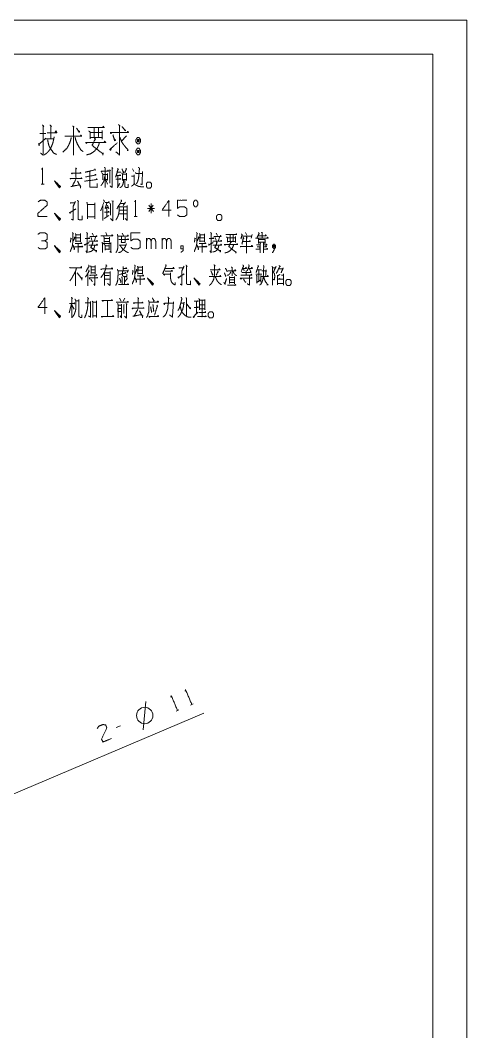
# Model space of a CAD drawing. Header units: millimetres. Extents: x 0 to 420, y 0 to 297.
# Drawn here: x 354.4 to 420, y 148.5 to 297 of the extents above; entities that cross this region are included whole.
import ezdxf

# ---------------------------------------------------------------- set-up
doc = ezdxf.new("R2010")
doc.units = ezdxf.units.MM
doc.layers.add('101', color=7, linetype='Continuous', true_color=0xffffff)

msp = doc.modelspace()

# ---------------------------------------------------------------- linework, layer by layer
at = {"layer": '101', "color": 133, "linetype": 'Continuous', "lineweight": 18}
for p, q in [((420, 297), (0, 297)), ((420, 0), (420, 297)), ((415, 292), (25, 292)), ((415, 5), (415, 292))]:
    msp.add_line(p, q, dxfattribs=at)
at = {"layer": '101', "color": 72, "linetype": 'Continuous', "lineweight": 18}
for p, q in [((357.3, 280.38), (358.21, 280.38)), ((358.21, 279.59), (359.35, 279.59)), ((367.54, 275.04), (367.68, 274.89)), ((367.59, 274.94), (367.59, 273.07)), ((367.88, 275.39), (368.02, 275.24)), ((370.91, 275.17), (371.12, 274.77)), ((366.59, 274.34), (367.26, 274.37)), ((366.94, 273.72), (367.26, 272.94)), ((370.77, 274.09), (371.09, 274.09)), ((357.52, 272.94), (357.94, 272.94)), ((367.91, 270.51), (368.16, 270.43)), ((369.91, 270.28), (369.57, 269.81)), ((366.59, 269.78), (366.59, 267.61)), ((367.15, 269.41), (367.15, 268.13)), ((367.28, 269.83), (367.45, 269.33)), ((369.02, 269.11), (370.12, 269.11)), ((369.13, 270.08), (369.82, 270.08)), ((374.16, 269.38), (373.15, 269.38)), ((373.33, 269.86), (374, 268.91)), ((373.98, 269.86), (373.33, 268.91)), ((373.65, 268.66), (373.65, 270.08)), ((366.78, 267.88), (367.44, 268.31)), ((368.99, 268.56), (370.1, 268.56)), ((371.18, 268.18), (371.6, 268.18)), ((367.03, 265.82), (367.17, 265.47)), ((387.53, 265.84), (387.69, 265.47)), ((364.84, 265.12), (364.98, 264.69)), ((365.02, 265.74), (365.18, 265.39)), ((365.48, 265.14), (365.34, 264.64)), ((366.78, 264.54), (367.58, 264.54)), ((366.83, 264.97), (367.54, 264.97)), ((367.54, 265.14), (367.54, 264.37)), ((369.39, 265.74), (369.62, 265.39)), ((372.99, 263.42), (372.99, 264.99)), ((375.27, 263.42), (375.27, 264.99)), ((383.05, 265.12), (383.19, 264.69)), ((383.23, 265.74), (383.39, 265.39)), ((383.69, 265.14), (383.55, 264.64)), ((388.49, 265.52), (388.33, 265.02)), ((366.53, 264.22), (367.77, 264.22)), ((366.91, 263.87), (367.45, 263.87)), ((366.91, 263.39), (367.45, 263.39)), ((367.49, 264.07), (367.49, 263.29)), ((368.97, 263.99), (369.98, 263.99)), ((362.55, 260.08), (362.55, 258.03)), ((362.81, 259.91), (363.48, 259.03)), ((364.88, 260.78), (365.46, 260.78)), ((364.88, 260.36), (365.46, 260.36)), ((364.88, 259.93), (365.46, 259.93)), ((365.46, 260.98), (365.46, 259.78)), ((387.23, 260.51), (387.34, 260.21)), ((387.61, 260.21), (387.61, 259.58)), ((388.1, 260.51), (388.26, 260.18)), ((363.54, 259.21), (363.47, 258.83)), ((364.35, 259.78), (364.35, 258.03)), ((365.42, 259.58), (365.42, 258.13)), ((366.85, 259.53), (367.52, 259.53)), ((366.87, 259.01), (367.54, 259.01)), ((392.72, 258.98), (393.06, 258.98)), ((365.42, 258.08), (365.23, 258.31)), ((367.24, 255.87), (367.24, 253.52)), ((367.24, 255.84), (367.24, 253.52)), ((369.02, 256.22), (369.27, 255.77)), ((369.78, 256.22), (369.57, 255.77)), ((378.04, 255.44), (378.46, 255.44)), ((380.32, 255.72), (380.32, 253.89)), ((361.95, 255.37), (361.61, 254.02)), ((362.02, 255.17), (362.35, 254.59)), ((380.76, 255.24), (381.54, 255.24)), ((369.11, 253.59), (369.29, 253.32)), ((372.48, 192.83), (372.9, 196.97)), ((379.44, 196.47), (379.83, 196.64)), ((377.35, 195.58), (377.74, 195.75)), ((369.15, 193.42), (368.53, 193.16))]:
    msp.add_line(p, q, dxfattribs=at)
at = {"layer": '101', "color": 22, "linetype": 'Continuous', "lineweight": 18}
msp.add_line((350.11, 182.01), (381.4, 195.25), dxfattribs=at)
at = {"layer": '101', "color": 72, "linetype": 'Continuous', "lineweight": 18}
msp.add_circle((372.72, 194.93), 1.2, dxfattribs=at)
for points, knots in [([(357.7, 281.62), (357.91, 281.39), (357.81, 281.54), (357.81, 277.19), (357.44, 277.49)], [0, 0, 0.058118, 0.092648, 0.910296, 1, 1]), ([(358.42, 280.49), (359.82, 280.49), (359.69, 280.76), (359.56, 280.53)], [0, 0, 0.716779, 0.866782, 1, 1]), ([(358.82, 281.62), (359.05, 281.39), (358.92, 281.47), (358.92, 279.63)], [0, 0, 0.141491, 0.207199, 1, 1]), ([(362.12, 281.47), (362.36, 281.36), (362.26, 281.39), (362.26, 277.16), (362.26, 279.97), (360.98, 279.97), (363.48, 279.97), (363.34, 280.16), (363.29, 279.97)], [0, 0, 0.022712, 0.032398, 0.397208, 0.639338, 0.748898, 0.963454, 0.983224, 1, 1]), ([(362.73, 281.17), (363.11, 280.53), (363.18, 280.68), (363, 280.76)], [0, 0, 0.665998, 0.819289, 1, 1]), ([(364.37, 281.24), (366.78, 281.24), (366.65, 281.43), (366.49, 281.24)], [0, 0, 0.83535, 0.914861, 1, 1]), ([(364.5, 280.76), (364.72, 280.57), (364.72, 279.59), (364.72, 279.78), (366.49, 279.78), (366.49, 279.52), (366.49, 280.83), (366.49, 280.53), (364.64, 280.53), (365.3, 280.53), (365.3, 281.21), (365.3, 279.78), (365.96, 279.78), (365.96, 281.17)], [0, 0, 0.024061, 0.106929, 0.122865, 0.273835, 0.296145, 0.407696, 0.433195, 0.590926, 0.647257, 0.704627, 0.825741, 0.882075, 1, 1]), ([(367.89, 280.49), (367.76, 280.34), (367.68, 280.53), (370.33, 280.53), (370.25, 280.72), (370.15, 280.53)], [0, 0, 0.057613, 0.116234, 0.87937, 0.937996, 1, 1]), ([(368.87, 281.69), (369.09, 281.43), (369.01, 281.58), (369.01, 277.23), (368.5, 277.68)], [0, 0, 0.060994, 0.09168, 0.877914, 1, 1]), ([(369.4, 281.39), (369.88, 280.76), (369.91, 280.87), (369.7, 280.91)], [0, 0, 0.706379, 0.80892, 1, 1]), ([(357.15, 278.92), (357.22, 278.58), (357.17, 278.77), (358.21, 279.67)], [0, 0, 0.181317, 0.283209, 1, 1]), ([(359.43, 279.86), (359.32, 279.33), (359.21, 278.92), (359.08, 278.58), (358.92, 278.21), (358.66, 277.83), (358.39, 277.53), (357.97, 277.23)], [0, 0, 0.172181, 0.309106, 0.425674, 0.556623, 0.704264, 0.832969, 1, 1]), ([(358.47, 279.44), (358.52, 279.18), (358.58, 278.88), (358.68, 278.54), (358.84, 278.21), (359.35, 277.49), (359.77, 277.31)], [0, 0, 0.101602, 0.217186, 0.35141, 0.492967, 0.824037, 1, 1]), ([(361.94, 279.78), (361.81, 279.26), (361.57, 278.66), (361.3, 278.21), (360.72, 277.64)], [0, 0, 0.214887, 0.471142, 0.678416, 1, 1]), ([(362.5, 279.82), (362.6, 279.41), (362.81, 278.88), (363.08, 278.39), (363.37, 277.94), (363.69, 277.72)], [0, 0, 0.172226, 0.40119, 0.625584, 0.842425, 1, 1]), ([(364.29, 279.07), (364.16, 278.92), (364.03, 279.07), (367, 279.07), (366.84, 279.26), (366.71, 278.99)], [0, 0, 0.051206, 0.102404, 0.86189, 0.924783, 1, 1]), ([(365.35, 279.67), (365.54, 279.52), (365.46, 279.59), (365.01, 278.62), (366.6, 277.38), (366.65, 277.49), (366.55, 277.19)], [0, 0, 0.061498, 0.089673, 0.366507, 0.885946, 0.917995, 1, 1]), ([(368.05, 280.16), (368.32, 279.29), (368.45, 279.41), (368.26, 279.59)], [0, 0, 0.673372, 0.803126, 1, 1]), ([(370.04, 280.01), (369.32, 279.26), (369.06, 279.82), (369.32, 279.18), (369.56, 278.81), (369.83, 278.47), (370.28, 277.94), (370.33, 277.94), (370.15, 277.87)], [0, 0, 0.248755, 0.397954, 0.563612, 0.670259, 0.773231, 0.939249, 0.951975, 1, 1]), ([(371.89, 279.78), (371.65, 279.78), (371.44, 279.48), (371.44, 279.14), (371.65, 278.84), (371.89, 278.84), (372.1, 279.14), (372.1, 279.48), (371.89, 279.78)], [0, 0, 0.090998, 0.231133, 0.359864, 0.5, 0.590998, 0.731133, 0.859864, 1, 1]), ([(371.89, 279.14), (371.89, 279.48), (371.65, 279.48)], [0, 0, 0.585863, 1, 1]), ([(371.65, 279.14), (371.89, 279.14), (371.65, 279.48), (371.65, 279.14)], [0, 0, 0.241134, 0.658878, 1, 1]), ([(366.04, 278.96), (365.96, 278.66), (365.72, 278.17), (365.22, 277.68), (364.74, 277.38), (364.16, 277.23)], [0, 0, 0.114099, 0.31364, 0.571361, 0.778585, 1, 1]), ([(367.84, 278.24), (367.71, 277.91), (367.57, 278.02), (368.71, 278.99)], [0, 0, 0.178048, 0.263427, 1, 1]), ([(372.1, 277.87), (371.89, 278.21), (371.65, 278.21), (371.44, 277.87), (371.44, 277.57), (371.65, 277.23), (371.89, 277.23), (372.1, 277.57), (372.1, 277.87)], [0, 0, 0.149207, 0.238507, 0.387714, 0.5, 0.649207, 0.738507, 0.887714, 1, 1]), ([(371.89, 277.87), (371.65, 277.87), (371.89, 277.57), (371.89, 277.87)], [0, 0, 0.258801, 0.674582, 1, 1]), ([(371.65, 277.87), (371.65, 277.57), (371.89, 277.57)], [0, 0, 0.557014, 1, 1]), ([(357.59, 275.12), (357.73, 275.32), (357.73, 272.94)], [0, 0, 0.093484, 1, 1]), ([(362.6, 275.34), (362.72, 275.17), (362.63, 275.24), (362.63, 273.77), (361.77, 273.77), (363.52, 273.77), (363.43, 273.87), (363.32, 273.74)], [0, 0, 0.045421, 0.069987, 0.382582, 0.566134, 0.936979, 0.965261, 1, 1]), ([(365.39, 275.17), (365.48, 274.99), (365.42, 275.04), (363.99, 274.69), (364.65, 274.84), (364.65, 272.64), (364.68, 272.49), (364.77, 272.47), (365.72, 272.47), (365.72, 273.04)], [0, 0, 0.030685, 0.042092, 0.272771, 0.377786, 0.722121, 0.74624, 0.760617, 0.910002, 1, 1]), ([(366.46, 274.82), (366.41, 274.69), (366.32, 274.84), (367.4, 274.84), (367.33, 274.99), (367.28, 274.84)], [0, 0, 0.079267, 0.180895, 0.810308, 0.907125, 1, 1]), ([(366.83, 275.42), (366.91, 275.29), (366.91, 272.44)], [0, 0, 0.047969, 1, 1]), ([(367.95, 275.29), (367.95, 272.44), (367.63, 272.69)], [0, 0, 0.875685, 1, 1]), ([(368.74, 275.24), (368.88, 275.07), (368.81, 275.14), (368.44, 273.94), (368.69, 274.69), (369.22, 274.69)], [0, 0, 0.077468, 0.112955, 0.545474, 0.817418, 1, 1]), ([(369.39, 275.17), (369.62, 274.59), (369.68, 274.67), (369.54, 274.84)], [0, 0, 0.66153, 0.759653, 1, 1]), ([(369.98, 275.27), (370.07, 275.12), (370.03, 275.19), (369.82, 274.67)], [0, 0, 0.21148, 0.31219, 1, 1]), ([(371.81, 275.42), (371.95, 275.27), (371.92, 274.92), (371.88, 274.44), (371.81, 273.77), (371.67, 273.27), (371.51, 272.99)], [0, 0, 0.080841, 0.218779, 0.405547, 0.671676, 0.875424, 1, 1]), ([(372.39, 274.77), (372.34, 272.89), (372.08, 272.94)], [0, 0, 0.874253, 1, 1]), ([(359.6, 273.22), (360.2, 272.59), (360.06, 272.59), (359.46, 273.44), (360.2, 272.37), (360.36, 272.59), (359.46, 273.44)], [0, 0, 0.178025, 0.207055, 0.420794, 0.689031, 0.745609, 1, 1]), ([(361.89, 273.74), (361.82, 273.67), (361.77, 273.77)], [0, 0, 0.476558, 1, 1]), ([(362.6, 273.62), (362.05, 272.59), (361.89, 272.59), (363.15, 272.84), (362.86, 273.37), (363.31, 272.54), (363.32, 272.69), (363.29, 272.37)], [0, 0, 0.252061, 0.28656, 0.564067, 0.693391, 0.896349, 0.929101, 1, 1]), ([(362.12, 274.54), (362.03, 274.44), (361.98, 274.54), (363.36, 274.54), (363.27, 274.67), (363.2, 274.54)], [0, 0, 0.06942, 0.128308, 0.845615, 0.925275, 1, 1]), ([(363.9, 273.37), (365.74, 273.62), (365.67, 273.74), (365.57, 273.62)], [0, 0, 0.857805, 0.924206, 1, 1]), ([(364.01, 273.99), (365.58, 274.29), (365.48, 274.37), (365.35, 274.24)], [0, 0, 0.83968, 0.90778, 1, 1]), ([(366.87, 274.12), (366.8, 273.74), (366.76, 273.52), (366.69, 273.32), (366.52, 273.02), (366.43, 272.89), (366.29, 272.72)], [0, 0, 0.246559, 0.393713, 0.530773, 0.755733, 0.854643, 1, 1]), ([(366.46, 274.57), (366.57, 274.42), (366.57, 273.59)], [0, 0, 0.182116, 1, 1]), ([(367.26, 274.49), (367.26, 273.52), (367.1, 273.67)], [0, 0, 0.816823, 1, 1]), ([(368.47, 273.67), (369.22, 273.67), (369.11, 273.77), (369.02, 273.64)], [0, 0, 0.71297, 0.852957, 1, 1]), ([(368.56, 274.19), (369.2, 274.19), (369.11, 274.32), (369.04, 274.19)], [0, 0, 0.682009, 0.846089, 1, 1]), ([(368.79, 274.17), (368.79, 272.64), (368.7, 272.42), (369.06, 273.04)], [0, 0, 0.613734, 0.71102, 1, 1]), ([(369.61, 273.54), (369.61, 273.27), (369.54, 272.99), (369.43, 272.72), (369.31, 272.54), (369.08, 272.42)], [0, 0, 0.20682, 0.42038, 0.64206, 0.803258, 1, 1]), ([(369.36, 274.59), (369.45, 274.44), (369.45, 273.49), (369.45, 273.62), (370.03, 273.62), (370.03, 273.49), (370.03, 274.54), (370.03, 274.42), (369.43, 274.42)], [0, 0, 0.046633, 0.3011, 0.334582, 0.490821, 0.524302, 0.805551, 0.839033, 1, 1]), ([(369.8, 273.54), (369.8, 272.59), (369.87, 272.49), (370.01, 272.44), (370.28, 272.44), (370.28, 272.92)], [0, 0, 0.484059, 0.546452, 0.622866, 0.757976, 1, 1]), ([(371.16, 274.32), (371.16, 273.07), (371.14, 272.92), (371, 272.79), (370.8, 272.64)], [0, 0, 0.681076, 0.763373, 0.866198, 1, 1]), ([(371.35, 274.67), (371.46, 274.49), (372.38, 274.49)], [0, 0, 0.182106, 1, 1]), ([(371.21, 273.04), (371.33, 272.84), (371.51, 272.77), (371.71, 272.67), (371.88, 272.59), (372.08, 272.57), (372.32, 272.54), (372.57, 272.54)], [0, 0, 0.153715, 0.279194, 0.422093, 0.547602, 0.675722, 0.838259, 1, 1]), ([(372.96, 272.59), (372.96, 273.02), (373.12, 273.22), (373.56, 273.22), (373.72, 273.02), (373.72, 272.59), (373.56, 272.37), (373.12, 272.37), (372.96, 272.59)], [0, 0, 0.152006, 0.243399, 0.401445, 0.492847, 0.644854, 0.743408, 0.901454, 1, 1]), ([(357.06, 270.33), (357.37, 270.56), (358.06, 270.56), (358.4, 270.33), (358.4, 269.86), (357.04, 268.66), (357.06, 268.18), (358.4, 268.18)], [0, 0, 0.069695, 0.19298, 0.265275, 0.350227, 0.674741, 0.759751, 1, 1]), ([(362.56, 270.41), (362.23, 269.71), (362.23, 267.66), (361.98, 267.78)], [0, 0, 0.250162, 0.91068, 1, 1]), ([(362.85, 270.58), (363.02, 270.38), (362.94, 270.43), (362.94, 267.91), (362.95, 267.78), (363.11, 267.71), (363.52, 267.71), (363.52, 268.28)], [0, 0, 0.063903, 0.088215, 0.692697, 0.722919, 0.765024, 0.862342, 1, 1]), ([(364.24, 270.28), (364.31, 269.96), (364.31, 267.83), (364.31, 268.16), (365.41, 268.16), (365.41, 267.83), (365.41, 270.18), (365.41, 269.93), (364.33, 269.93)], [0, 0, 0.042197, 0.311812, 0.353047, 0.492087, 0.533322, 0.831484, 0.863205, 1, 1]), ([(366.25, 269.01), (366.8, 270.43), (366.71, 270.58), (366.69, 270.61)], [0, 0, 0.881767, 0.982315, 1, 1]), ([(366.92, 270.23), (367.52, 270.23), (367.45, 270.36), (367.36, 270.23)], [0, 0, 0.66949, 0.829474, 1, 1]), ([(368.04, 270.43), (368.04, 267.58), (367.7, 267.88)], [0, 0, 0.863559, 1, 1]), ([(369.27, 270.63), (369.32, 270.43), (368.62, 269.31)], [0, 0, 0.134742, 1, 1]), ([(371.25, 270.36), (371.39, 270.56), (371.39, 268.18)], [0, 0, 0.093492, 1, 1]), ([(376.61, 269.13), (375.27, 269.13), (376.28, 270.56), (376.28, 268.18)], [0, 0, 0.24587, 0.565296, 1, 1]), ([(377.53, 268.41), (377.86, 268.18), (378.55, 268.18), (378.89, 268.41), (378.89, 269.36), (378.55, 269.61), (377.86, 269.61), (377.53, 269.38), (377.53, 270.56), (378.89, 270.56)], [0, 0, 0.062231, 0.168346, 0.230572, 0.376816, 0.441262, 0.547377, 0.609608, 0.790488, 1, 1]), ([(380.09, 269.61), (380.32, 269.61), (380.53, 269.93), (380.53, 270.26), (380.32, 270.58), (380.09, 270.58), (379.86, 270.26), (379.86, 269.93), (380.09, 269.61)], [0, 0, 0.085693, 0.230399, 0.351586, 0.496292, 0.581985, 0.730399, 0.851586, 1, 1]), ([(361.66, 268.83), (361.8, 268.63), (361.73, 268.73), (362.6, 269.31)], [0, 0, 0.174086, 0.261144, 1, 1]), ([(361.91, 270.23), (361.87, 270.13), (361.79, 270.18), (362.53, 270.18)], [0, 0, 0.111652, 0.218549, 1, 1]), ([(366.83, 268.83), (367.51, 268.83), (367.4, 268.98), (367.33, 268.83)], [0, 0, 0.657714, 0.837599, 1, 1]), ([(367.17, 270.18), (366.91, 269.36), (367.36, 269.56)], [0, 0, 0.633556, 1, 1]), ([(367.59, 270.13), (367.7, 270.03), (367.7, 268.36)], [0, 0, 0.080053, 1, 1]), ([(368.85, 269.78), (368.97, 269.61), (368.97, 269.11), (368.95, 268.88), (368.93, 268.73), (368.88, 268.51), (368.81, 268.28), (368.72, 268.06), (368.63, 267.91), (368.49, 267.68)], [0, 0, 0.095695, 0.318947, 0.419719, 0.487151, 0.590367, 0.695672, 0.803617, 0.881349, 1, 1]), ([(368.99, 269.61), (370.15, 269.61), (370.15, 269.81), (370.15, 267.61), (369.87, 267.88)], [0, 0, 0.294508, 0.345002, 0.900412, 1, 1]), ([(369.52, 269.58), (369.61, 269.61), (369.61, 267.68)], [0, 0, 0.045543, 1, 1]), ([(359.6, 268.46), (360.2, 267.83), (360.06, 267.83), (359.46, 268.68), (360.2, 267.61), (360.36, 267.83), (359.46, 268.68)], [0, 0, 0.178025, 0.207055, 0.420794, 0.689031, 0.745609, 1, 1]), ([(383.28, 267.83), (383.28, 268.26), (383.44, 268.46), (383.88, 268.46), (384.04, 268.26), (384.04, 267.83), (383.88, 267.61), (383.44, 267.61), (383.28, 267.83)], [0, 0, 0.152004, 0.243404, 0.401447, 0.492848, 0.644851, 0.743404, 0.901447, 1, 1]), ([(362.12, 265.82), (362.25, 265.64), (362.19, 265.72), (362.14, 264.14), (362.07, 263.74), (361.91, 263.37), (361.79, 263.04)], [0, 0, 0.070423, 0.100605, 0.618414, 0.751883, 0.885732, 1, 1]), ([(364.19, 265.84), (364.35, 265.64), (364.26, 265.72), (364.26, 262.89), (364.08, 263.14)], [0, 0, 0.072957, 0.106042, 0.912582, 1, 1]), ([(370.7, 263.64), (371.03, 263.42), (371.72, 263.42), (372.06, 263.64), (372.06, 264.59), (371.72, 264.84), (371.03, 264.84), (370.7, 264.62), (370.7, 265.79), (372.06, 265.79)], [0, 0, 0.062231, 0.168346, 0.230572, 0.376816, 0.441262, 0.547377, 0.609608, 0.790488, 1, 1]), ([(380.33, 265.82), (380.46, 265.64), (380.4, 265.72), (380.35, 264.14), (380.28, 263.74), (380.12, 263.37), (380, 263.04)], [0, 0, 0.070423, 0.100605, 0.618416, 0.751887, 0.885731, 1, 1]), ([(382.4, 265.84), (382.56, 265.64), (382.47, 265.72), (382.47, 262.89), (382.29, 263.14)], [0, 0, 0.072957, 0.106051, 0.912589, 1, 1]), ([(389.44, 265.82), (389.55, 265.62), (389.51, 265.72), (389.23, 265.12)], [0, 0, 0.227358, 0.333874, 1, 1]), ([(389.88, 265.87), (390.02, 265.72), (389.95, 265.82), (389.95, 265.07)], [0, 0, 0.191112, 0.304654, 1, 1]), ([(358.06, 264.62), (358.4, 264.84), (358.4, 265.57), (358.06, 265.79), (357.37, 265.79), (357.04, 265.57)], [0, 0, 0.153873, 0.429854, 0.583727, 0.846127, 1, 1]), ([(357.06, 263.64), (357.37, 263.42), (358.06, 263.42), (358.4, 263.64), (358.4, 264.37), (358.06, 264.62), (357.55, 264.62)], [0, 0, 0.124125, 0.343695, 0.472452, 0.703386, 0.836738, 1, 1]), ([(361.82, 265.02), (361.96, 264.92), (361.89, 264.97), (361.8, 264.42)], [0, 0, 0.212004, 0.318014, 1, 1]), ([(362.37, 265.19), (362.49, 265.07), (362.46, 265.12), (362.23, 264.59)], [0, 0, 0.217096, 0.292673, 1, 1]), ([(362.49, 264.22), (363.48, 264.22), (363.39, 264.34), (363.31, 264.24)], [0, 0, 0.775498, 0.895442, 1, 1]), ([(362.56, 265.67), (362.62, 265.52), (362.62, 264.47), (362.62, 264.57), (363.29, 264.57), (363.29, 264.47), (363.29, 265.67), (363.29, 265.49), (362.63, 265.49), (362.63, 265.07), (363.27, 265.07)], [0, 0, 0.030767, 0.23382, 0.253156, 0.383048, 0.402384, 0.634447, 0.668289, 0.79476, 0.876951, 1, 1]), ([(363.89, 264.14), (363.94, 263.94), (363.92, 264.02), (364.58, 264.37)], [0, 0, 0.201732, 0.276852, 1, 1]), ([(363.99, 264.97), (364.65, 264.97), (364.56, 265.07), (364.49, 264.97)], [0, 0, 0.718773, 0.865416, 1, 1]), ([(364.52, 264.57), (365.81, 264.57), (365.72, 264.67), (365.64, 264.57)], [0, 0, 0.828595, 0.914307, 1, 1]), ([(364.65, 265.27), (365.71, 265.27), (365.65, 265.39), (365.58, 265.27)], [0, 0, 0.79149, 0.892828, 1, 1]), ([(365.02, 264.44), (365.12, 264.34), (364.81, 263.64), (365.6, 263.12), (365.64, 263.24), (365.6, 262.94)], [0, 0, 0.063381, 0.397728, 0.812149, 0.868641, 1, 1]), ([(366.29, 265.37), (368.02, 265.37), (367.93, 265.52), (367.86, 265.37)], [0, 0, 0.835959, 0.919978, 1, 1]), ([(366.45, 264.44), (366.5, 264.29), (366.5, 262.92)], [0, 0, 0.103714, 1, 1]), ([(366.71, 265.24), (366.78, 265.04), (366.78, 264.37)], [0, 0, 0.239107, 1, 1]), ([(367.77, 264.37), (367.77, 262.89), (367.61, 263.04)], [0, 0, 0.8709, 1, 1]), ([(368.79, 265.29), (368.79, 263.74), (368.78, 263.62), (368.69, 263.24), (368.62, 263.07), (368.49, 262.89)], [0, 0, 0.628904, 0.680132, 0.836451, 0.913039, 1, 1]), ([(368.7, 265.54), (368.78, 265.29), (370.3, 265.29), (370.26, 265.49), (370.19, 265.37)], [0, 0, 0.12218, 0.836963, 0.932473, 1, 1]), ([(368.9, 264.79), (370.37, 264.79), (370.28, 264.92), (370.19, 264.79)], [0, 0, 0.827327, 0.913657, 1, 1]), ([(369.29, 265.19), (369.29, 264.37), (369.87, 264.37), (369.87, 265.17)], [0, 0, 0.373596, 0.63773, 1, 1]), ([(372.99, 264.52), (373.05, 264.79), (373.22, 264.97), (373.42, 264.97), (373.59, 264.79), (373.66, 264.52), (373.66, 263.42)], [0, 0, 0.118877, 0.224466, 0.306994, 0.41257, 0.533094, 1, 1]), ([(373.66, 264.52), (373.72, 264.79), (373.89, 264.97), (374.11, 264.97), (374.26, 264.79), (374.34, 264.52), (374.34, 263.42)], [0, 0, 0.118606, 0.22394, 0.313771, 0.413919, 0.53417, 1, 1]), ([(375.27, 264.52), (375.32, 264.79), (375.5, 264.97), (375.69, 264.97), (375.87, 264.79), (375.94, 264.52), (375.94, 263.42)], [0, 0, 0.11888, 0.224456, 0.306984, 0.412572, 0.533096, 1, 1]), ([(375.94, 264.52), (375.99, 264.79), (376.17, 264.97), (376.38, 264.97), (376.54, 264.79), (376.61, 264.52), (376.61, 263.42)], [0, 0, 0.118603, 0.223949, 0.313763, 0.413923, 0.534169, 1, 1]), ([(380.03, 265.02), (380.18, 264.92), (380.1, 264.97), (380.02, 264.42)], [0, 0, 0.212003, 0.318011, 1, 1]), ([(380.58, 265.19), (380.71, 265.07), (380.67, 265.12), (380.44, 264.59)], [0, 0, 0.217072, 0.292654, 1, 1]), ([(380.71, 264.22), (381.7, 264.22), (381.61, 264.34), (381.52, 264.24)], [0, 0, 0.775505, 0.895445, 1, 1]), ([(380.78, 265.67), (380.83, 265.52), (380.83, 264.47), (380.83, 264.57), (381.5, 264.57), (381.5, 264.47), (381.5, 265.67), (381.5, 265.49), (380.85, 265.49), (380.85, 265.07), (381.48, 265.07)], [0, 0, 0.030767, 0.23382, 0.253156, 0.383048, 0.402384, 0.634447, 0.668289, 0.79476, 0.876951, 1, 1]), ([(382.1, 264.14), (382.15, 263.94), (382.13, 264.02), (382.79, 264.37)], [0, 0, 0.201732, 0.276852, 1, 1]), ([(382.2, 264.97), (382.86, 264.97), (382.77, 265.07), (382.7, 264.97)], [0, 0, 0.718754, 0.865393, 1, 1]), ([(382.73, 264.57), (384.02, 264.57), (383.94, 264.67), (383.85, 264.57)], [0, 0, 0.828585, 0.914293, 1, 1]), ([(382.86, 265.27), (383.92, 265.27), (383.87, 265.39), (383.79, 265.27)], [0, 0, 0.79149, 0.892828, 1, 1]), ([(383.23, 264.44), (383.34, 264.34), (383.02, 263.64), (383.81, 263.12), (383.85, 263.24), (383.81, 262.94)], [0, 0, 0.063382, 0.397734, 0.812146, 0.868639, 1, 1]), ([(384.64, 265.52), (386.25, 265.52), (386.16, 265.64), (386.05, 265.52)], [0, 0, 0.835345, 0.914861, 1, 1]), ([(384.73, 265.19), (384.87, 265.07), (384.87, 264.42), (384.87, 264.54), (386.05, 264.54), (386.05, 264.37), (386.05, 265.24), (386.05, 265.04), (384.82, 265.04), (385.26, 265.04), (385.26, 265.49), (385.26, 264.54), (385.7, 264.54), (385.7, 265.47)], [0, 0, 0.024065, 0.106929, 0.122865, 0.273837, 0.296147, 0.407696, 0.433192, 0.590926, 0.647262, 0.704631, 0.825743, 0.882074, 1, 1]), ([(385.29, 264.47), (385.42, 264.37), (385.36, 264.42), (385.06, 263.77), (386.12, 262.94), (386.16, 263.02), (386.09, 262.82)], [0, 0, 0.061493, 0.089662, 0.366501, 0.885931, 0.91799, 1, 1]), ([(386.93, 265.62), (387.02, 265.52), (386.85, 264.92), (386.99, 265.32), (388.4, 265.32)], [0, 0, 0.051388, 0.292215, 0.455562, 1, 1]), ([(387.16, 265.17), (387.27, 264.89), (387.2, 265.02), (387, 264.14), (387.09, 264.54), (388.22, 264.54), (388.15, 264.67), (388.1, 264.54)], [0, 0, 0.093423, 0.13894, 0.423049, 0.552894, 0.911444, 0.956961, 1, 1]), ([(387.64, 265.24), (387.76, 265.02), (387.68, 265.12), (387.68, 262.82)], [0, 0, 0.095449, 0.14505, 1, 1]), ([(388.98, 265.02), (390.84, 265.02), (390.77, 265.17), (390.64, 265.04)], [0, 0, 0.844507, 0.919967, 1, 1]), ([(389.35, 264.94), (389.44, 264.84), (389.44, 264.24), (389.44, 264.44), (390.38, 264.44), (390.38, 264.24), (390.38, 264.79), (389.42, 264.79)], [0, 0, 0.03733, 0.205175, 0.261122, 0.52319, 0.579136, 0.732994, 1, 1]), ([(389.42, 265.37), (390.55, 265.37), (390.5, 265.52), (390.43, 265.39)], [0, 0, 0.788907, 0.899849, 1, 1]), ([(389.6, 264.37), (389.71, 264.22), (389.67, 264.29), (389.67, 262.84)], [0, 0, 0.107026, 0.155331, 1, 1]), ([(390.13, 264.37), (390.25, 264.22), (390.16, 264.29), (390.16, 262.84), (390.16, 264.02), (390.68, 264.02), (390.61, 264.14), (390.52, 264.02)], [0, 0, 0.051922, 0.082869, 0.470095, 0.783882, 0.920759, 0.959113, 1, 1]), ([(359.6, 263.69), (360.2, 263.07), (360.06, 263.07), (359.46, 263.92), (360.2, 262.84), (360.36, 263.07), (359.46, 263.92)], [0, 0, 0.178025, 0.207055, 0.420794, 0.689031, 0.745609, 1, 1]), ([(362.19, 263.99), (362.41, 263.42), (362.41, 263.52), (362.37, 263.27)], [0, 0, 0.634855, 0.738446, 1, 1]), ([(362.41, 263.74), (363.62, 263.74), (363.54, 263.87), (363.45, 263.77), (362.95, 263.77), (362.95, 264.24), (362.95, 262.92)], [0, 0, 0.320853, 0.361129, 0.396235, 0.526437, 0.651406, 1, 1]), ([(365.39, 263.97), (365.35, 263.77), (365.3, 263.59), (365.23, 263.42), (365.05, 263.19), (364.84, 263.07), (364.68, 263.02), (364.49, 262.97)], [0, 0, 0.137747, 0.261762, 0.389762, 0.583802, 0.750788, 0.863876, 1, 1]), ([(364.5, 263.99), (365.8, 263.99), (365.71, 264.12), (365.65, 264.02)], [0, 0, 0.828928, 0.927277, 1, 1]), ([(366.76, 264.12), (366.91, 263.97), (366.91, 263.24)], [0, 0, 0.221369, 1, 1]), ([(370.03, 264.19), (369.94, 263.94), (369.87, 263.77), (369.76, 263.59), (369.64, 263.39), (369.48, 263.27), (369.32, 263.07), (369.18, 262.97), (369.02, 262.92), (368.85, 262.89)], [0, 0, 0.141804, 0.242733, 0.352154, 0.477923, 0.586111, 0.722773, 0.815376, 0.904549, 1, 1]), ([(369.15, 263.94), (369.22, 263.77), (369.57, 263.32), (369.8, 263.17), (369.96, 263.04), (370.14, 262.94), (370.35, 262.89)], [0, 0, 0.113786, 0.458783, 0.624216, 0.746187, 0.868611, 1, 1]), ([(378.38, 263.42), (378.04, 263.42), (378.04, 263.89), (378.38, 263.89), (378.38, 263.19), (378.04, 262.94)], [0, 0, 0.148245, 0.357928, 0.506173, 0.815183, 1, 1]), ([(380.4, 263.99), (380.62, 263.42), (380.62, 263.52), (380.58, 263.27)], [0, 0, 0.634855, 0.738446, 1, 1]), ([(380.62, 263.74), (381.84, 263.74), (381.75, 263.87), (381.66, 263.77), (381.16, 263.77), (381.16, 264.24), (381.16, 262.92)], [0, 0, 0.32085, 0.361125, 0.396231, 0.526442, 0.65141, 1, 1]), ([(383.6, 263.97), (383.57, 263.77), (383.51, 263.59), (383.44, 263.42), (383.26, 263.19), (383.05, 263.07), (382.89, 263.02), (382.7, 262.97)], [0, 0, 0.137744, 0.261755, 0.389752, 0.583786, 0.750768, 0.863853, 1, 1]), ([(382.72, 263.99), (384.01, 263.99), (383.92, 264.12), (383.87, 264.02)], [0, 0, 0.828936, 0.927274, 1, 1]), ([(384.59, 264.07), (384.5, 263.97), (384.41, 264.07), (386.39, 264.07), (386.28, 264.19), (386.2, 264.02)], [0, 0, 0.0512, 0.10239, 0.861881, 0.924775, 1, 1]), ([(385.75, 263.99), (385.7, 263.79), (385.54, 263.47), (385.21, 263.14), (384.89, 262.94), (384.5, 262.84)], [0, 0, 0.114107, 0.313639, 0.571349, 0.778588, 1, 1]), ([(386.86, 263.79), (386.81, 263.72), (386.74, 263.79), (388.56, 263.79), (388.44, 263.97), (388.37, 263.79)], [0, 0, 0.037979, 0.080592, 0.833332, 0.921955, 1, 1]), ([(389.12, 264.02), (389.69, 264.02), (389.63, 264.02), (389.67, 264.02), (389.67, 263.74), (389.21, 263.74), (389.63, 263.74), (389.63, 263.37), (389.03, 263.37)], [0, 0, 0.202818, 0.221838, 0.234514, 0.333121, 0.497913, 0.650031, 0.784507, 1, 1]), ([(390.13, 263.74), (390.61, 263.74), (390.52, 263.87), (390.5, 263.74)], [0, 0, 0.63078, 0.833138, 1, 1]), ([(390.13, 263.37), (390.78, 263.37), (390.7, 263.54), (390.61, 263.39)], [0, 0, 0.638562, 0.829994, 1, 1]), ([(391.77, 263.49), (391.63, 263.49), (391.47, 263.69), (391.47, 263.92), (391.63, 264.12), (391.77, 264.12), (391.93, 263.92), (391.93, 263.69), (391.47, 262.84)], [0, 0, 0.057356, 0.160997, 0.252245, 0.355879, 0.413235, 0.516869, 0.608117, 1, 1]), ([(391.63, 263.69), (391.77, 263.69), (391.63, 263.92), (391.63, 263.69)], [0, 0, 0.223714, 0.644092, 1, 1]), ([(391.77, 263.69), (391.77, 263.92), (391.63, 263.92)], [0, 0, 0.614035, 1, 1]), ([(361.72, 260.73), (361.77, 260.63), (363.47, 260.63), (363.43, 260.83), (363.32, 260.71)], [0, 0, 0.051989, 0.83141, 0.924706, 1, 1]), ([(362.72, 260.63), (362.72, 260.71), (362.6, 260.26), (362.41, 259.83), (362.28, 259.61), (362.14, 259.38), (362.02, 259.13), (361.86, 258.91), (361.72, 258.73)], [0, 0, 0.032458, 0.234407, 0.436628, 0.547735, 0.662718, 0.783421, 0.902653, 1, 1]), ([(364.5, 260.36), (364.56, 260.16), (364.01, 259.26)], [0, 0, 0.164131, 1, 1]), ([(364.49, 261.06), (364.56, 260.91), (364.08, 260.08)], [0, 0, 0.148204, 1, 1]), ([(364.77, 260.96), (364.84, 260.78), (364.84, 259.81)], [0, 0, 0.16218, 1, 1]), ([(366.43, 260.48), (366.32, 260.36), (366.29, 260.48), (368.04, 260.48), (367.91, 260.66), (367.82, 260.51)], [0, 0, 0.067398, 0.120809, 0.840287, 0.928419, 1, 1]), ([(367.03, 261.08), (367.15, 260.91), (367.08, 260.98), (366.96, 260.41), (366.78, 259.96), (366.62, 259.68), (366.27, 259.21)], [0, 0, 0.093232, 0.138065, 0.393919, 0.604228, 0.74243, 1, 1]), ([(366.8, 258.06), (366.8, 260.08), (366.8, 259.93), (367.63, 259.93), (367.63, 260.08), (367.63, 258.16), (367.61, 258.06), (367.26, 258.36)], [0, 0, 0.358666, 0.385231, 0.532374, 0.558939, 0.899892, 0.91788, 1, 1]), ([(368.69, 260.41), (368.81, 260.21), (368.79, 259.01), (368.7, 258.61), (368.63, 258.38), (368.46, 258.08)], [0, 0, 0.096818, 0.590906, 0.759554, 0.856649, 1, 1]), ([(368.81, 260.21), (370.28, 260.21), (370.3, 260.38), (370.19, 259.96)], [0, 0, 0.704981, 0.789502, 1, 1]), ([(369.02, 259.68), (370.01, 259.91), (369.89, 259.96), (369.85, 259.88)], [0, 0, 0.824323, 0.932672, 1, 1]), ([(369.43, 260.13), (369.52, 260.03), (369.46, 260.06), (369.46, 259.58), (369.48, 259.48), (369.64, 259.38), (370.1, 259.38), (370.1, 259.73)], [0, 0, 0.075559, 0.108743, 0.377714, 0.435204, 0.541603, 0.801818, 1, 1]), ([(369.54, 260.86), (369.54, 260.21), (369.54, 260.53), (370.12, 260.53), (369.98, 260.66), (369.91, 260.56)], [0, 0, 0.347683, 0.521519, 0.833521, 0.934491, 1, 1]), ([(371.23, 261.06), (371.35, 260.88), (371.3, 260.96), (371.25, 259.38), (371.18, 258.98), (371.02, 258.61), (370.89, 258.28)], [0, 0, 0.070416, 0.10059, 0.618408, 0.751879, 0.88573, 1, 1]), ([(370.93, 260.26), (371.07, 260.16), (371, 260.21), (370.91, 259.66)], [0, 0, 0.212035, 0.31804, 1, 1]), ([(371.48, 260.43), (371.6, 260.31), (371.56, 260.36), (371.33, 259.83)], [0, 0, 0.2171, 0.292679, 1, 1]), ([(371.67, 260.91), (371.72, 260.76), (371.72, 259.71), (371.72, 259.81), (372.39, 259.81), (372.39, 259.71), (372.39, 260.91), (372.39, 260.73), (371.74, 260.73), (371.74, 260.31), (372.38, 260.31)], [0, 0, 0.030769, 0.233822, 0.253158, 0.383042, 0.402378, 0.63444, 0.668282, 0.794752, 0.876943, 1, 1]), ([(375.8, 261.13), (375.87, 260.88), (375.85, 260.96), (375.36, 259.78), (375.68, 260.56), (377.04, 260.56), (376.93, 260.73), (376.84, 260.53)], [0, 0, 0.061364, 0.079563, 0.380701, 0.578576, 0.900023, 0.948352, 1, 1]), ([(375.68, 259.71), (375.6, 259.56), (375.48, 259.71), (376.52, 259.71), (376.52, 259.91), (376.52, 259.23), (376.54, 258.88), (376.68, 258.53), (376.93, 258.26), (377.18, 258.13), (377.18, 258.48)], [0, 0, 0.041428, 0.089996, 0.350493, 0.40045, 0.569063, 0.656602, 0.750899, 0.843309, 0.912567, 1, 1]), ([(375.71, 260.16), (376.81, 260.16), (376.7, 260.28), (376.61, 260.13)], [0, 0, 0.764254, 0.878572, 1, 1]), ([(377.85, 260.71), (377.81, 260.61), (377.72, 260.66), (378.46, 260.66)], [0, 0, 0.111652, 0.218549, 1, 1]), ([(378.5, 260.88), (378.16, 260.18), (378.16, 258.13), (377.92, 258.26)], [0, 0, 0.250154, 0.910669, 1, 1]), ([(378.78, 261.06), (378.96, 260.86), (378.87, 260.91), (378.87, 258.38), (378.89, 258.26), (379.05, 258.18), (379.45, 258.18), (379.45, 258.76)], [0, 0, 0.063897, 0.088209, 0.692695, 0.722917, 0.765023, 0.862341, 1, 1]), ([(382.89, 261.11), (383.05, 260.96), (382.96, 260.98), (382.96, 259.36), (382.89, 259.21), (382.86, 258.98), (382.72, 258.71), (382.56, 258.43), (382.43, 258.26), (382.22, 258.08)], [0, 0, 0.063464, 0.090124, 0.561783, 0.60991, 0.676018, 0.765769, 0.857981, 0.920189, 1, 1]), ([(382.35, 260.36), (383.78, 260.36), (383.67, 260.53), (383.6, 260.36)], [0, 0, 0.784463, 0.896583, 1, 1]), ([(382.47, 260.16), (382.7, 259.58), (382.72, 259.66), (382.61, 259.83)], [0, 0, 0.687328, 0.772877, 1, 1]), ([(383.42, 260.18), (383.53, 260.06), (383.46, 260.08), (383.23, 259.58)], [0, 0, 0.207734, 0.302743, 1, 1]), ([(384.41, 259.91), (384.62, 259.46), (384.62, 259.53), (384.59, 259.38)], [0, 0, 0.684695, 0.787912, 1, 1]), ([(384.57, 260.61), (384.82, 260.16), (384.83, 260.21), (384.82, 260.06)], [0, 0, 0.715607, 0.789518, 1, 1]), ([(385.33, 260.06), (385.26, 259.83), (385.12, 259.68), (384.98, 259.58), (384.82, 259.56)], [0, 0, 0.303836, 0.569437, 0.792543, 1, 1]), ([(385.42, 260.76), (385.56, 260.71), (385.54, 260.73), (385.54, 259.48), (385.54, 260.21), (384.96, 260.21), (386.12, 260.21), (386, 260.38), (385.95, 260.28)], [0, 0, 0.035436, 0.04267, 0.337969, 0.509244, 0.64704, 0.92263, 0.973262, 1, 1]), ([(385.7, 260.21), (385.74, 260.03), (385.82, 259.83), (385.97, 259.66), (386.2, 259.48)], [0, 0, 0.195995, 0.436004, 0.682959, 1, 1]), ([(387.11, 261.08), (387.25, 260.96), (386.9, 260.13)], [0, 0, 0.173753, 1, 1]), ([(386.99, 259.96), (388.33, 259.96), (388.28, 260.13), (388.22, 259.96)], [0, 0, 0.786012, 0.893006, 1, 1]), ([(387.11, 260.56), (387.66, 260.56), (387.59, 260.73), (387.48, 260.56)], [0, 0, 0.582111, 0.78262, 1, 1]), ([(387.98, 261.11), (388.07, 260.91), (387.75, 260.21)], [0, 0, 0.221411, 1, 1]), ([(387.91, 260.56), (388.52, 260.56), (388.44, 260.73), (388.35, 260.53)], [0, 0, 0.598659, 0.788377, 1, 1]), ([(389.33, 261.01), (389.44, 260.83), (389.37, 260.88), (389.09, 259.96), (389.21, 260.38), (389.86, 260.38), (389.48, 260.38), (389.48, 258.73), (389.48, 259.73), (389.02, 259.73), (389.92, 259.73)], [0, 0, 0.030292, 0.04311, 0.186304, 0.251832, 0.348647, 0.406207, 0.650473, 0.798513, 0.866551, 1, 1]), ([(390.16, 260.98), (390.27, 260.88), (390.2, 260.91), (390.13, 259.36), (390.06, 258.91), (389.93, 258.53), (389.79, 258.28), (389.62, 258.13)], [0, 0, 0.046389, 0.070255, 0.56412, 0.709109, 0.834796, 0.926216, 1, 1]), ([(389.93, 260.21), (390.54, 260.21), (390.55, 260.38), (390.47, 259.38)], [0, 0, 0.337468, 0.43624, 1, 1]), ([(391.38, 260.86), (391.5, 260.78), (391.5, 258.08), (391.5, 260.66), (391.91, 260.66), (392, 260.86), (391.61, 260.03), (391.75, 259.81), (391.82, 259.43), (391.75, 258.88), (391.49, 259.01)], [0, 0, 0.017119, 0.336576, 0.641243, 0.68934, 0.71521, 0.823121, 0.854562, 0.89971, 0.96532, 1, 1]), ([(392.46, 260.98), (392.64, 260.83), (392.56, 260.88), (392.05, 259.83)], [0, 0, 0.155901, 0.214139, 1, 1]), ([(392.46, 260.48), (392.97, 260.48), (393.06, 260.66), (392.74, 259.91)], [0, 0, 0.336467, 0.465179, 1, 1]), ([(364.68, 259.11), (364.63, 259.01), (364.58, 259.18), (365.81, 259.18), (365.74, 259.26), (365.67, 259.13)], [0, 0, 0.063586, 0.166318, 0.861423, 0.919323, 1, 1]), ([(364.75, 259.56), (364.72, 259.46), (364.65, 259.56), (365.71, 259.56), (365.64, 259.68), (365.57, 259.58)], [0, 0, 0.068204, 0.146969, 0.828911, 0.92125, 1, 1]), ([(364.82, 258.98), (365.02, 258.63), (365.05, 258.66)], [0, 0, 0.902408, 1, 1]), ([(369.32, 259.31), (369.45, 259.18), (369.39, 259.23), (369.39, 258.21), (368.86, 258.21), (370.37, 258.21), (370.26, 258.31), (370.15, 258.21)], [0, 0, 0.048884, 0.069136, 0.354024, 0.501411, 0.918984, 0.959492, 1, 1]), ([(369.02, 259.13), (369.22, 258.66), (369.23, 258.73), (369.18, 258.51)], [0, 0, 0.624792, 0.718591, 1, 1]), ([(369.69, 259.36), (369.82, 259.23), (369.76, 259.26), (369.76, 258.18)], [0, 0, 0.13431, 0.179085, 1, 1]), ([(370.1, 259.21), (370.19, 259.01), (370.14, 259.08), (369.82, 258.63)], [0, 0, 0.25379, 0.360397, 1, 1]), ([(371.3, 259.23), (371.51, 258.66), (371.51, 258.76), (371.48, 258.51)], [0, 0, 0.63485, 0.738443, 1, 1]), ([(371.51, 258.98), (372.73, 258.98), (372.64, 259.11), (372.55, 259.01), (372.06, 259.01), (372.06, 259.48), (372.06, 258.16)], [0, 0, 0.320858, 0.361134, 0.396246, 0.526445, 0.651413, 1, 1]), ([(371.6, 259.46), (372.59, 259.46), (372.5, 259.58), (372.41, 259.48)], [0, 0, 0.775512, 0.89544, 1, 1]), ([(373.26, 258.93), (373.86, 258.31), (373.72, 258.31), (373.12, 259.16), (373.86, 258.08), (374.02, 258.31), (373.12, 259.16)], [0, 0, 0.178022, 0.207052, 0.420793, 0.68903, 0.745607, 1, 1]), ([(377.6, 259.31), (377.74, 259.11), (377.67, 259.21), (378.53, 259.78)], [0, 0, 0.174093, 0.261137, 1, 1]), ([(380.09, 258.93), (380.69, 258.31), (380.55, 258.31), (379.95, 259.16), (380.69, 258.08), (380.85, 258.31), (379.95, 259.16)], [0, 0, 0.178027, 0.207057, 0.420796, 0.689032, 0.745609, 1, 1]), ([(382.19, 259.36), (383.92, 259.36), (383.81, 259.53), (383.71, 259.36)], [0, 0, 0.808884, 0.904447, 1, 1]), ([(383.09, 259.31), (383.18, 259.13), (383.26, 258.91), (383.42, 258.66), (383.57, 258.48), (383.78, 258.31), (383.97, 258.18)], [0, 0, 0.133806, 0.298793, 0.501013, 0.654577, 0.842246, 1, 1]), ([(384.34, 258.48), (384.55, 258.21), (384.48, 258.31), (384.75, 259.08)], [0, 0, 0.269455, 0.364464, 1, 1]), ([(385.17, 259.38), (385.17, 258.36), (385.17, 258.51), (385.88, 258.51), (385.88, 258.31), (385.88, 259.38), (385.88, 259.23), (385.17, 259.23), (385.17, 258.88), (385.82, 258.88)], [0, 0, 0.204265, 0.234158, 0.375053, 0.414911, 0.62914, 0.659034, 0.799928, 0.869675, 1, 1]), ([(386.93, 259.08), (386.85, 258.98), (386.77, 259.11), (388.51, 259.11), (388.4, 259.23), (388.33, 259.08)], [0, 0, 0.057056, 0.118451, 0.85902, 0.929101, 1, 1]), ([(386.83, 259.58), (388.44, 259.58), (388.37, 259.71), (388.28, 259.58)], [0, 0, 0.844251, 0.919636, 1, 1]), ([(387.23, 258.98), (387.52, 258.51), (387.57, 258.61)], [0, 0, 0.830062, 1, 1]), ([(388.08, 259.53), (388.08, 258.13), (387.78, 258.31)], [0, 0, 0.801046, 1, 1]), ([(389.12, 259.56), (389.23, 259.43), (389.19, 259.48), (389.19, 258.41), (389.19, 258.53), (389.78, 258.88), (389.78, 258.53), (389.78, 259.38), (389.86, 259.43), (389.72, 259.48)], [0, 0, 0.046084, 0.063299, 0.365531, 0.400673, 0.591918, 0.690322, 0.929297, 0.957838, 1, 1]), ([(389.86, 259.36), (390.87, 259.36), (390.78, 259.53), (390.71, 259.36)], [0, 0, 0.723627, 0.864428, 1, 1]), ([(390.22, 259.26), (390.29, 258.98), (390.43, 258.66), (390.78, 258.16), (390.84, 258.18), (390.7, 258.13)], [0, 0, 0.194564, 0.437453, 0.857077, 0.897231, 1, 1]), ([(392.58, 259.71), (392.21, 259.43), (392.21, 259.58), (392.21, 258.16), (392.21, 258.36), (393.08, 258.36), (393.08, 258.13), (393.08, 259.78), (393.08, 259.58), (392.78, 259.58)], [0, 0, 0.084323, 0.1117, 0.371803, 0.408307, 0.566396, 0.607465, 0.908641, 0.945148, 1, 1]), ([(392.25, 258.98), (392.64, 258.98), (392.48, 259.08), (392.41, 258.96)], [0, 0, 0.539815, 0.80065, 1, 1]), ([(393.45, 258.31), (393.45, 258.73), (393.6, 258.93), (394.05, 258.93), (394.21, 258.73), (394.21, 258.31), (394.05, 258.08), (393.6, 258.08), (393.45, 258.31)], [0, 0, 0.152008, 0.243411, 0.401445, 0.492848, 0.644856, 0.743411, 0.901445, 1, 1]), ([(384.89, 258.13), (386.09, 258.13), (386, 258.21), (385.91, 258.06)], [0, 0, 0.805609, 0.883313, 1, 1]), ([(358.4, 254.84), (357.06, 254.84), (358.06, 256.27), (358.06, 253.89)], [0, 0, 0.24587, 0.565296, 1, 1]), ([(361.66, 255.39), (362.46, 255.39), (362.37, 255.52), (362.3, 255.37)], [0, 0, 0.713801, 0.851183, 1, 1]), ([(361.95, 256.32), (362.14, 256.14), (362.03, 256.24), (362.03, 253.29)], [0, 0, 0.077914, 0.121329, 1, 1]), ([(362.48, 256.07), (362.6, 255.84), (362.6, 254.59), (362.53, 254.24), (362.46, 254.09), (362.41, 253.89), (362.32, 253.72), (362.21, 253.54), (362.07, 253.39)], [0, 0, 0.090307, 0.529927, 0.655503, 0.713824, 0.78659, 0.85554, 0.927509, 1, 1]), ([(362.62, 255.79), (363.06, 255.79), (363.06, 255.99), (363.06, 253.54), (363.18, 253.44), (363.27, 253.37), (363.48, 253.37), (363.48, 253.77)], [0, 0, 0.111058, 0.161319, 0.777054, 0.817035, 0.846162, 0.899473, 1, 1]), ([(364.33, 256.29), (364.47, 256.09), (364.4, 256.19), (364.38, 255.52), (364.35, 255.02), (364.31, 254.59), (364.22, 254.24), (364.1, 253.79), (363.9, 253.32)], [0, 0, 0.07397, 0.110955, 0.314872, 0.466248, 0.595042, 0.704058, 0.844997, 1, 1]), ([(363.99, 255.52), (364.75, 255.52), (364.75, 255.72), (364.75, 253.42), (364.47, 253.59)], [0, 0, 0.211561, 0.267227, 0.907427, 1, 1]), ([(365, 255.77), (365.12, 255.64), (365.12, 253.37), (365.12, 253.62), (365.65, 253.62), (365.65, 253.39), (365.65, 255.79), (365.65, 255.62), (365.09, 255.62)], [0, 0, 0.026662, 0.371531, 0.40943, 0.48981, 0.523917, 0.887734, 0.914262, 1, 1]), ([(366.66, 255.87), (366.57, 255.72), (366.45, 255.87), (367.98, 255.87), (367.88, 255.99), (367.79, 255.84)], [0, 0, 0.077579, 0.164222, 0.849393, 0.922429, 1, 1]), ([(368.53, 255.59), (370.31, 255.59), (370.26, 255.74), (370.14, 255.62)], [0, 0, 0.842, 0.917045, 1, 1]), ([(371.71, 256.29), (371.83, 256.12), (371.74, 256.19), (371.74, 254.72), (370.87, 254.72), (372.62, 254.72), (372.54, 254.82), (372.43, 254.69)], [0, 0, 0.045422, 0.069988, 0.382589, 0.566135, 0.936978, 0.965255, 1, 1]), ([(371.23, 255.49), (371.14, 255.39), (371.09, 255.49), (372.47, 255.49), (372.38, 255.62), (372.31, 255.49)], [0, 0, 0.069434, 0.128322, 0.845627, 0.925275, 1, 1]), ([(373.29, 255.84), (373.36, 255.62), (373.33, 254.19), (373.2, 253.87), (373.15, 253.64), (372.99, 253.37)], [0, 0, 0.092202, 0.649476, 0.785431, 0.875805, 1, 1]), ([(373.36, 255.62), (374.76, 255.62), (374.65, 255.79), (374.51, 255.62)], [0, 0, 0.764717, 0.87679, 1, 1]), ([(373.84, 256.24), (374.09, 255.79), (374.09, 255.87), (374.03, 255.72)], [0, 0, 0.686879, 0.787186, 1, 1]), ([(376.13, 256.34), (376.31, 256.12), (376.21, 256.22), (376.19, 255.44), (376.13, 255.12), (376.12, 254.84), (376.1, 254.62), (376.01, 254.34), (375.9, 254.02), (375.78, 253.77), (375.62, 253.59), (375.43, 253.42)], [0, 0, 0.083043, 0.125344, 0.350338, 0.445915, 0.525898, 0.591404, 0.675244, 0.774469, 0.855434, 0.924076, 1, 1]), ([(375.68, 255.42), (375.6, 255.27), (375.53, 255.44), (376.93, 255.44)], [0, 0, 0.094719, 0.202521, 1, 1]), ([(376.95, 255.67), (376.79, 253.42), (376.36, 253.74)], [0, 0, 0.808463, 1, 1]), ([(378.5, 255.62), (378.39, 254.89), (378.32, 254.67), (378.29, 254.49), (378.18, 254.32), (378.09, 254.12), (378.04, 253.97), (377.92, 253.77), (377.81, 253.62), (377.58, 253.39)], [0, 0, 0.296652, 0.392138, 0.464431, 0.547274, 0.635792, 0.700209, 0.79543, 0.869798, 1, 1]), ([(378.09, 256.32), (378.18, 256.09), (378.09, 255.77), (378.06, 255.59), (377.99, 255.37), (377.92, 255.12), (377.85, 254.89), (377.79, 254.69), (377.7, 254.54), (377.6, 254.37)], [0, 0, 0.116538, 0.278913, 0.36499, 0.478694, 0.603945, 0.717649, 0.817409, 0.90134, 1, 1]), ([(378.8, 256.29), (378.87, 256.12), (378.87, 253.59)], [0, 0, 0.069548, 1, 1]), ([(380, 255.74), (380.6, 255.74), (380.53, 255.84), (380.49, 255.72)], [0, 0, 0.704232, 0.847752, 1, 1]), ([(380.67, 256.14), (380.76, 255.99), (380.76, 254.49), (380.76, 254.62), (381.57, 254.62), (381.57, 254.49), (381.57, 255.99), (381.57, 255.89), (380.76, 255.89), (381.15, 255.89), (381.15, 253.49), (380.44, 253.49), (381.78, 253.49), (381.7, 253.54), (381.68, 253.59), (381.57, 253.44)], [0, 0, 0.016859, 0.1621, 0.174205, 0.252931, 0.265036, 0.410278, 0.419959, 0.498685, 0.536337, 0.768723, 0.837182, 0.96725, 0.977078, 0.982214, 1, 1]), ([(359.6, 254.17), (360.2, 253.54), (360.06, 253.54), (359.46, 254.39), (360.2, 253.32), (360.36, 253.54), (359.46, 254.39)], [0, 0, 0.178025, 0.207055, 0.420794, 0.689031, 0.745609, 1, 1]), ([(368.74, 255.42), (368.81, 255.24), (368.81, 253.29), (368.81, 255.19), (369.29, 255.19), (369.29, 255.32), (369.29, 253.32), (369.29, 254.69), (368.79, 254.69), (368.79, 254.22), (369.27, 254.22)], [0, 0, 0.019945, 0.226009, 0.426789, 0.477217, 0.490426, 0.701774, 0.847076, 0.899374, 0.949568, 1, 1]), ([(369.62, 255.24), (369.71, 255.17), (369.64, 255.19), (369.64, 253.94)], [0, 0, 0.080427, 0.132466, 1, 1]), ([(370.01, 255.39), (370.14, 255.29), (370.05, 255.37), (370.05, 253.29), (369.76, 253.54)], [0, 0, 0.058331, 0.100819, 0.861605, 1, 1]), ([(371, 254.69), (370.93, 254.62), (370.87, 254.72)], [0, 0, 0.476669, 1, 1]), ([(371.71, 254.57), (371.16, 253.54), (371, 253.54), (372.25, 253.79), (371.97, 254.32), (372.41, 253.49), (372.43, 253.64), (372.39, 253.32)], [0, 0, 0.252064, 0.286555, 0.564058, 0.693383, 0.896348, 0.9291, 1, 1]), ([(373.59, 254.94), (373.73, 254.14), (373.75, 254.22), (373.7, 254.07)], [0, 0, 0.774765, 0.848265, 1, 1]), ([(373.93, 255.29), (374.02, 254.32), (374.07, 254.37), (374, 254.22)], [0, 0, 0.803961, 0.863822, 1, 1]), ([(374.51, 255.17), (374.62, 255.02), (374.58, 255.04), (374.16, 253.72)], [0, 0, 0.113521, 0.140272, 1, 1]), ([(377.92, 254.97), (377.99, 254.79), (378.04, 254.59), (378.08, 254.42), (378.25, 254.07), (378.34, 253.97), (378.59, 253.72), (378.73, 253.59), (378.91, 253.49), (379.15, 253.42), (379.38, 253.42), (379.56, 253.39)], [0, 0, 0.07519, 0.157624, 0.228748, 0.384949, 0.438119, 0.578255, 0.653442, 0.734336, 0.837353, 0.928892, 1, 1]), ([(378.84, 255.42), (379.42, 254.62), (379.42, 254.84)], [0, 0, 0.814824, 1, 1]), ([(380.07, 253.62), (379.91, 253.37), (379.84, 253.44), (380.53, 254.14)], [0, 0, 0.214449, 0.289042, 1, 1]), ([(379.98, 254.82), (380.6, 254.82), (380.53, 254.97), (380.49, 254.84)], [0, 0, 0.676574, 0.857936, 1, 1]), ([(380.67, 254.07), (381.68, 254.07), (381.61, 254.24), (381.54, 254.09)], [0, 0, 0.739682, 0.87825, 1, 1]), ([(382.06, 253.54), (382.06, 253.97), (382.22, 254.17), (382.66, 254.17), (382.82, 253.97), (382.82, 253.54), (382.66, 253.32), (382.22, 253.32), (382.06, 253.54)], [0, 0, 0.152008, 0.243411, 0.401445, 0.492848, 0.644856, 0.743411, 0.901445, 1, 1]), ([(366.53, 253.49), (366.43, 253.39), (366.36, 253.52), (368.16, 253.52), (368.07, 253.64), (367.98, 253.52)], [0, 0, 0.060773, 0.120648, 0.87234, 0.93617, 1, 1]), ([(373.52, 253.54), (373.43, 253.37), (373.35, 253.52), (374.74, 253.52), (374.69, 253.67), (374.6, 253.59)], [0, 0, 0.096033, 0.181318, 0.865293, 0.94323, 1, 1]), ([(376.56, 197.61), (376.62, 197.85), (377.54, 195.67)], [0, 0, 0.093484, 1, 1]), ([(378.66, 198.5), (378.71, 198.74), (379.64, 196.55)], [0, 0, 0.093487, 1, 1]), ([(365.75, 193.01), (365.96, 193.34), (366.59, 193.61), (366.99, 193.54), (367.17, 193.1), (366.39, 191.46), (366.59, 191.03), (367.83, 191.56)], [0, 0, 0.069693, 0.192978, 0.265274, 0.350226, 0.674737, 0.759749, 1, 1])]:
    msp.add_open_spline(points, degree=1, knots=knots, dxfattribs=at)

doc.saveas('drawing.dxf')
